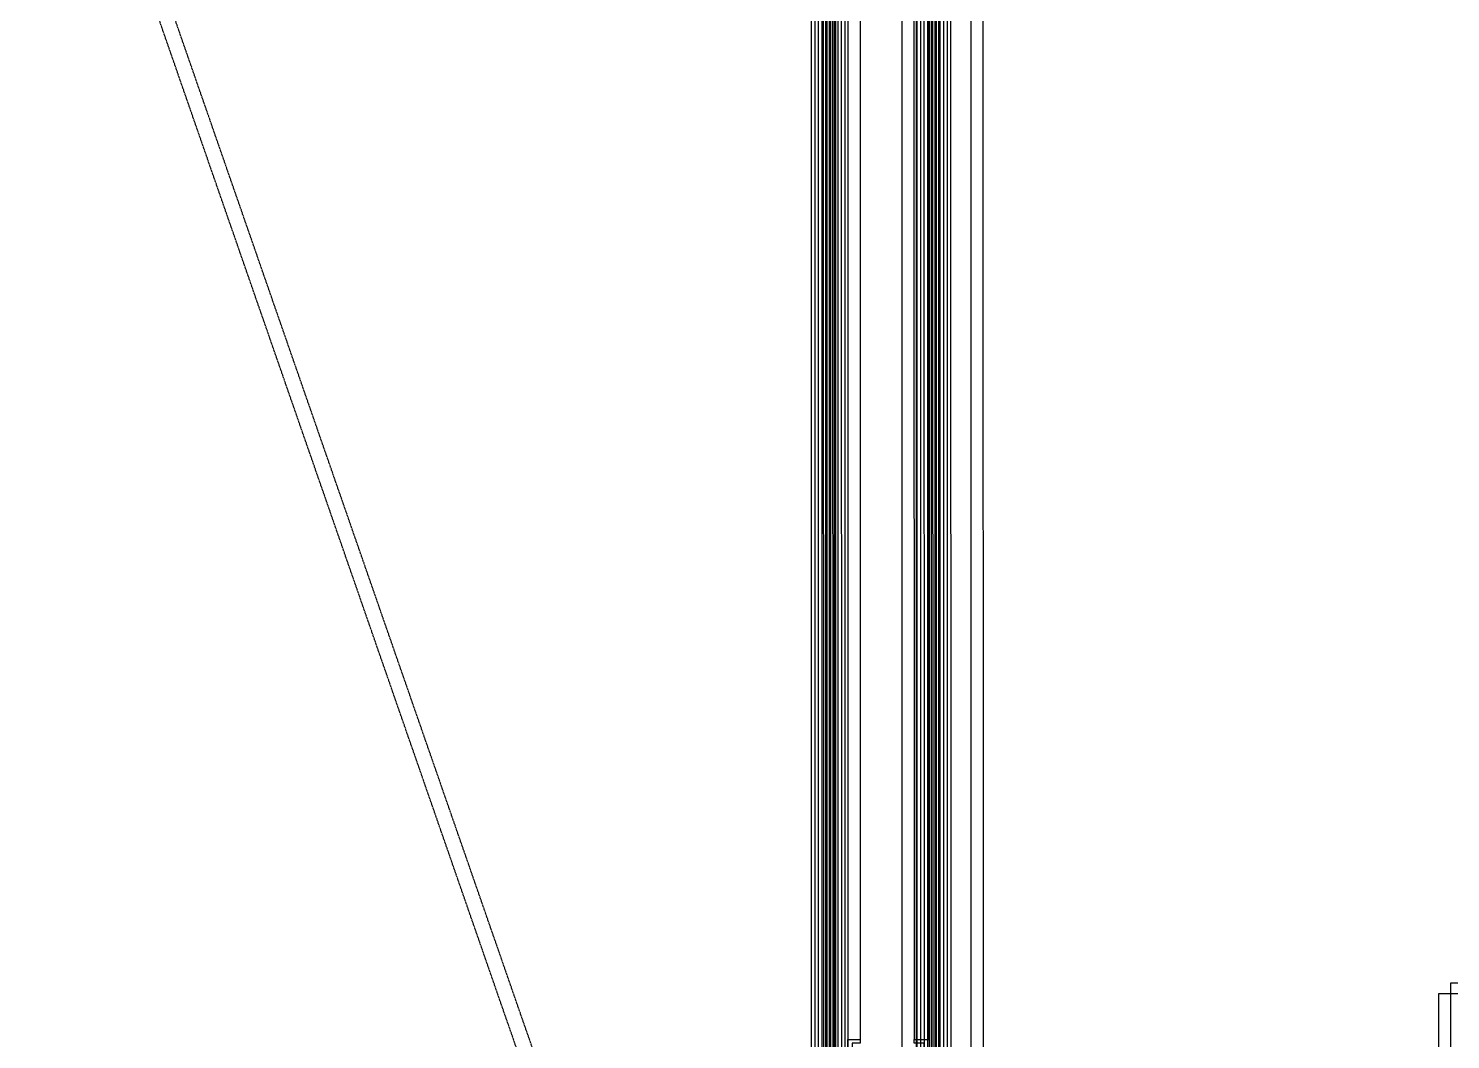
# Model space of a CAD drawing. Header units: inches. Extents: x 4821 to 127877, y 58012 to 433683.
# Drawn here: x 29299.2 to 29694.7, y 82448.8 to 82730.1 of the extents above; entities that cross this region are included whole.
import ezdxf

# ---------------------------------------------------------------- set-up
doc = ezdxf.new("R2010")
doc.units = ezdxf.units.IN
doc.header["$MEASUREMENT"] = 0
doc.linetypes.add('$1$DASHED2', pattern=[0.375, 0.25, -0.125])
doc.layers.add('$1$A-HAT', color=8, linetype='Continuous')
doc.layers.add('A-WAL-CMU', color=7, linetype='Continuous')

# ---------------------------------------------------------------- blocks, each defined once
blk = doc.blocks.new('FIRST SLAB EDGE')
at = {"layer": '$1$A-HAT', "linetype": '$1$DASHED2', "ltscale": 0.5, "extrusion": (-5.69003e-07, 1.56101e-06, 1), "elevation": -3.68}
blk.add_lwpolyline([(1142532.46, -1728477.85), (1142367.25, -1728002.24), (1142532.42, -1727670.55)], dxfattribs=at)
at = {"color": 165, "linetype": 'Continuous', "extrusion": (-5.69003e-07, 1.56101e-06, 1)}
for p, q in [((1142584.85, -1727683.55, 0), (1142584.89, -1728464.85, 0)), ((1142585.85, -1727682.55, 0), (1142585.89, -1728465.85, 0)), ((1142586.85, -1727682.55, 0), (1142586.89, -1728465.85, 0)), ((1142587.85, -1727682.55, 0), (1142587.89, -1728465.85, 0)), ((1142588.85, -1727682.55, 0), (1142588.89, -1728465.85, 0)), ((1142589.85, -1727682.55, 0), (1142589.89, -1728465.85, 0)), ((1142590.85, -1727682.55, 0), (1142590.89, -1728465.85, 0)), ((1142614.25, -1727733.35, 0), (1142614.29, -1728415.05, 0)), ((1142615.25, -1727733.35, 0), (1142615.29, -1728415.05, 0)), ((1142616.25, -1727733.35, 0), (1142616.29, -1728415.05, 0)), ((1142617.25, -1727733.35, 0), (1142617.29, -1728415.05, 0)), ((1142618.25, -1727733.35, 0), (1142618.29, -1728415.05, 0)), ((1142619.25, -1727733.35, 0), (1142619.29, -1728415.05, 0)), ((1142620.25, -1727733.35, 0), (1142620.29, -1728415.05, 0))]:
    blk.add_line(p, q, dxfattribs=at)
at = {"color": 31, "extrusion": (-5.69003e-07, 1.56101e-06, 1)}
for p, q in [((1142629.25, -1727748.35, 0), (1142629.29, -1728400.05, 0)), ((1142591.65, -1727754.85, 0), (1142591.7, -1728393.55, 0)), ((1142595.05, -1727754.85, 0), (1142595.1, -1728393.55, 0)), ((1142610.05, -1727754.85, 0), (1142610.1, -1728393.55, 0)), ((1142614.05, -1727754.85, 0), (1142614.09, -1728393.55, 0)), ((1142759.3, -1728377.85, 0), (1142759.29, -1728444.85, 0)), ((1142767.3, -1728377.85, 0), (1142759.3, -1728377.85, 0))]:
    blk.add_line(p, q, dxfattribs=at)
at = {"color": 16, "linetype": 'Continuous', "extrusion": (-5.69003e-07, 1.56101e-06, 1), "elevation": -3.35}
blk.add_lwpolyline([(1142614.09, -1728402.85), (1142610.29, -1728402.85), (1142610.29, -1728415.05), (1142609.49, -1728415.05), (1142609.49, -1728437.15), (1142611.89, -1728437.15), (1142611.89, -1728438.35), (1142609.49, -1728438.35), (1142609.49, -1728448.75), (1142606.22, -1728448.75), (1142606.22, -1728454.16, -1), (1142606.22, -1728456.06), (1142605.02, -1728456.06), (1142605.02, -1728448.75), (1142598.39, -1728448.75), (1142598.39, -1728465.85), (1142596.89, -1728465.85), (1142596.89, -1728448.75), (1142591.09, -1728448.75), (1142591.09, -1728439.45), (1142591.69, -1728439.45), (1142591.7, -1728393.55), (1142595.1, -1728393.55), (1142595.1, -1728394.55), (1142592.89, -1728394.55), (1142592.89, -1728401.35), (1142612.89, -1728401.35), (1142612.89, -1728394.55), (1142610.1, -1728394.55), (1142610.1, -1728393.55), (1142614.09, -1728393.55)], format="xyb", dxfattribs=at)

msp = doc.modelspace()

# ---------------------------------------------------------------- block references
at = {"layer": 'A-WAL-CMU'}
for p in [(-1113064.6, 1810842.37, 0), (-1113068, 1810839.38, 0)]:
    msp.add_blockref('FIRST SLAB EDGE', p, dxfattribs=at)

doc.saveas('drawing.dxf')
